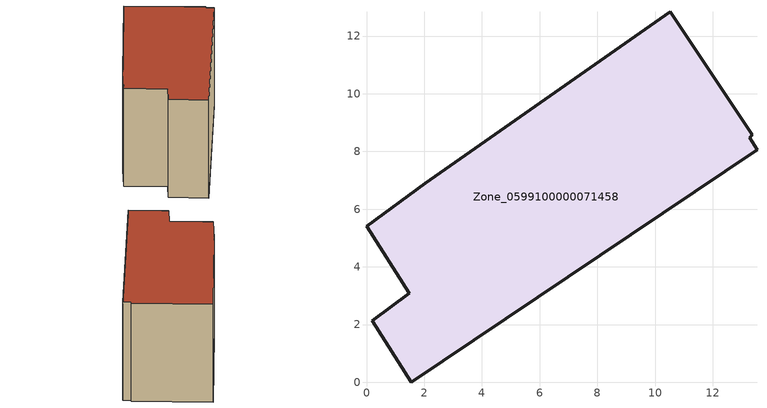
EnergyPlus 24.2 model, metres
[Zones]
Zone_0599100000071458
 floor ground (C_G): 13.54,8.06 1.55,0 0.19,2.14 1.48,3.08 0,5.41 2.04,6.9 10.53,12.84 13.38,8.57 13.29,8.47 z0
 wall outside (C_F): 2.04,6.9 0,5.41 1.48,3.08 0.19,2.14 1.55,0 13.54,8.06 13.29,8.47 13.38,8.57 10.53,12.84 2.04,6.9 z0:6.67
 roof outside (C_R): 13.38,8.57 10.53,12.84 2.04,6.9 0,5.41 1.48,3.08 0.19,2.14 1.55,0 13.54,8.06 13.29,8.47 z6.67
[BUILDING]
Pand.0599100000071458: North Axis=0; Terrain=City; Loads Convergence Tolerance Value=0.04; Temperature Convergence Tolerance Value=0.4; Solar Distribution=FullExterior; Maximum Number of Warmup Days=25; Minimum Number of Warmup Days=1
[Site:Location]
Rotterdam.The.Hague.AP_ZH_NLD Design_Conditions: Latitude=51.96; Longitude=4.45; Time Zone=1; Elevation=-4.5
[SITE:GROUNDTEMPERATURE:BUILDINGSURFACE]
18, 18, 18, 18, 18, 18, 18, 18, 18, 18, 18, 18
[MATERIAL] Thermal Absorptance=0.9; Solar Absorptance=0.7; Visible Absorptance=0.7
Name | Roughness | Thickness | Conductivity | Density | Specific Heat
G.TI.1946 | MediumSmooth | 0.15 | 1 | 540 | 1210
F.TI.1946 | Rough | 0.3 | 0.857143 | 1920 | 840
R.TI.1946 | MediumRough | 0.2 | 0.1 | 1500 | 1000
[CONSTRUCTION]
C_G: G.TI.1946
C_F: F.TI.1946
C_R: R.TI.1946
[ZONE]
Zone_0599100000071458: Type=1; Multiplier=1; Ceiling Height=Autocalculate; Volume=Autocalculate; Floor Area=autocalculate; Part of Total Floor Area=Yes
[ZONEINFILTRATION:DESIGNFLOWRATE]
Infil_Zone_0599100000071458: Zone or ZoneList or Space or SpaceList=Zone_0599100000071458; Schedule=AlwaysOn; Design Flow Rate Calculation Method=Flow/Area; Flow Rate per Floor Area=0.003; Constant Term Coefficient=1; Temperature Term Coefficient=0; Velocity Term Coefficient=0; Velocity Squared Term Coefficient=0
[HVACTEMPLATE:ZONE:IDEALLOADSAIRSYSTEM]
Zone_0599100000071458: Maximum Heating Supply Air Temperature=50; Minimum Cooling Supply Air Temperature=13; Maximum Heating Supply Air Humidity Ratio=0.0156; Minimum Cooling Supply Air Humidity Ratio=0.0077; Heating Limit=NoLimit; Cooling Limit=NoLimit; Dehumidification Control Type=ConstantSensibleHeatRatio; Cooling Sensible Heat Ratio=0.7; Dehumidification Setpoint=60; Humidification Control Type=None; Humidification Setpoint=30; Outdoor Air Method=None; Outdoor Air Flow Rate per Person=0.00944; Outdoor Air Flow Rate per Zone Floor Area=0; Outdoor Air Flow Rate per Zone=0; Demand Controlled Ventilation Type=None; Outdoor Air Economizer Type=NoEconomizer; Heat Recovery Type=None; Sensible Heat Recovery Effectiveness=0.7; Latent Heat Recovery Effectiveness=0.65
[ZONECONTROL:THERMOSTAT]
ThermostatControl_Zone_0599100000071458: Zone or ZoneList=Zone_0599100000071458; Control Type Schedule=DualSetpointControlType; Control 1=Thermostat_Zone_0599100000071458; Temperature Difference Between Cutout And Setpoint=0
[THERMOSTATSETPOINT:DUALSETPOINT]
Thermostat_Zone_0599100000071458: Heating Setpoint Temperature Schedule=HeatingSetpoint_Zone_0599100000071458; Cooling Setpoint Temperature Schedule=CoolingSetpoint_Zone_0599100000071458
[SCHEDULE:COMPACT]
HeatingSetpoint_Zone_0599100000071458: Through: 12/31, For: AllDays, Until: 24:00, 21
CoolingSetpoint_Zone_0599100000071458: Through: 12/31, For: AllDays, Until: 24:00, 24
DualSetpointControlType: Through: 12/31, For: AllDays, Until: 24:00, 4
AlwaysOn: Through: 12/31, For: AllDays, Until: 24:00, 1
